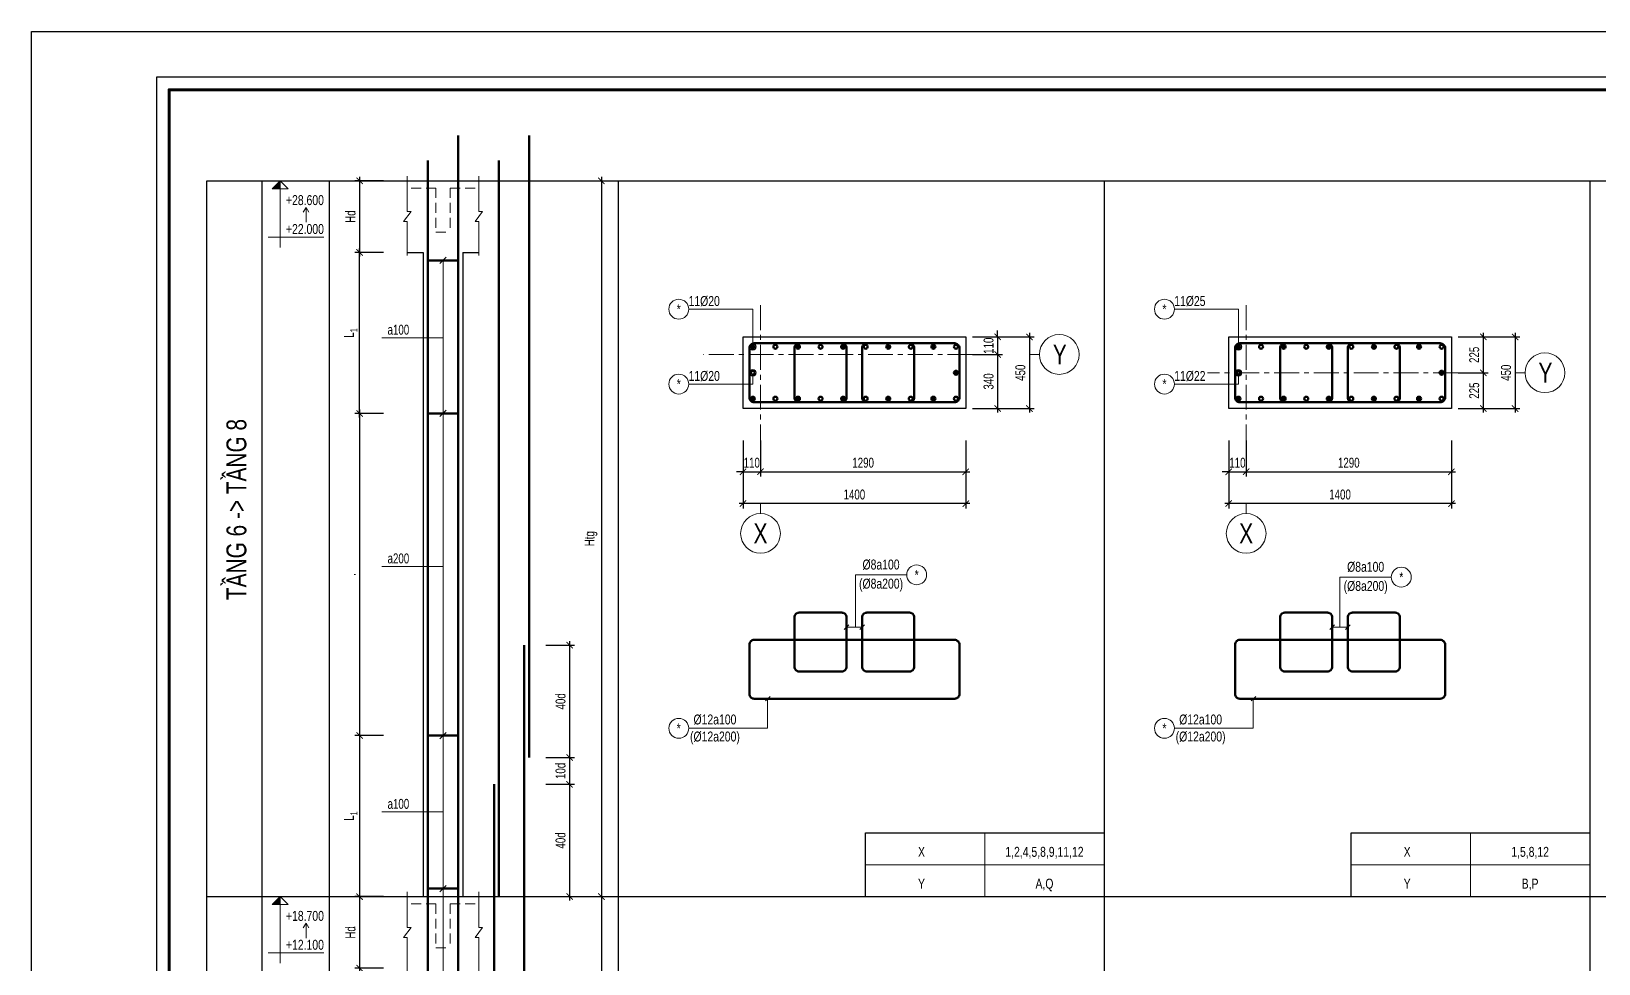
# Model space of a CAD drawing. Header units: millimetres. Extents: x -17374 to 181693, y -29783 to 15580.
# Drawn here: x 0 to 9850, y 9719 to 15580 of the extents above; entities that cross this region are included whole.
import ezdxf
from ezdxf.enums import TextEntityAlignment as Align

# ---------------------------------------------------------------- set-up
doc = ezdxf.new("R2010")
doc.units = ezdxf.units.MM
doc.header["$LTSCALE"] = 250
doc.header["$MEASUREMENT"] = 0
for name, pattern in [('CENTER', [2, 1.25, -0.25, 0.25, -0.25]), ('CENTER2', [1.125, 0.75, -0.125, 0.125, -0.125]), ('HIDDEN', [0.375, 0.25, -0.125])]:
    doc.linetypes.add(name, pattern=pattern)
doc.layers.add('CDC-KHUNGTEN', color=7, linetype='Continuous')
for name, color, linetype, lineweight in [('CDC.01.AXIS', 160, 'CENTER2', 13), ('CDC.02.DIM', 1, 'Continuous', 18), ('CDC.03.BORDER', 3, 'Continuous', 25), ('CDC.04.HIDDEN', 8, 'HIDDEN', 15), ('CDC.05.STEEL', 4, 'Continuous', 50), ('CDC.06.TEXT', 2, 'Continuous', 18), ('CDC.11.NOTE', 8, 'Continuous', 18), ('CDC.14.STEELNUM', 9, 'Continuous', 18), ('STEEL_NODE', 6, 'Continuous', 50)]:
    doc.layers.add(name, color=color, linetype=linetype, lineweight=lineweight)
doc.styles.add('KC_BIGTEXT', font='arial.ttf', dxfattribs={"width": 0.7})
doc.styles.add('KC_SMTEXT', font='arial.ttf', dxfattribs={"width": 0.7})
doc.styles.add('KCS_BIGTEXT', font='arial.ttf', dxfattribs={"width": 0.75})
doc.styles.add('KCS_SMTEXT', font='arial.ttf', dxfattribs={"width": 0.7})
doc.dimstyles.new('KC_DIM25', dxfattribs={"dimtxt": 62.5, "dimasz": 40, "dimexe": 30, "dimexo": 0, "dimgap": 25, "dimtad": 1, "dimdec": 0, "dimzin": 13, "dimdsep": 46, "dimtxsty": 'KC_SMTEXT', "dimblk": 'ARCHTICK', "dimcen": 0, "dimdle": 25, "dimclrd": 1, "dimclre": 1, "dimclrt": 2, "dimadec": 0, "dimazin": 0, "dimtfac": 1, "dimtdec": 0, "dimtix": 1, "dimtmove": 2, "dimatfit": 3, "dimfxl": 1, "dimtolj": 1, "dimtzin": 13, "dimarcsym": 0})
doc.dimstyles.new('KCS_DIM25', dxfattribs={"dimscale": 25, "dimtxt": 2.5, "dimasz": 1.6, "dimexe": 1.2, "dimexo": 0, "dimgap": 1, "dimtad": 1, "dimdec": 0, "dimzin": 0, "dimdsep": 46, "dimtxsty": 'KCS_SMTEXT', "dimblk": 'ARCHTICK', "dimcen": 0, "dimdle": 1, "dimclrd": 1, "dimclre": 1, "dimclrt": 2, "dimadec": 0, "dimazin": 0, "dimtfac": 1, "dimtdec": 0, "dimtix": 1, "dimtmove": 2, "dimatfit": 3, "dimfxl": 1, "dimtolj": 1, "dimtzin": 0, "dimarcsym": 0})

# ---------------------------------------------------------------- blocks, each defined once
blk = doc.blocks.new('_ArchTick')
at = {"color": 0, "linetype": 'ByBlock', "const_width": 0.15}
blk.add_lwpolyline([(-0.5, -0.5), (0.5, 0.5)], dxfattribs=at)
blk = doc.blocks.new('*D110')
at = {"layer": 'CDC.02.DIM', "color": 1, "lineweight": -2, "transparency": 16777216}
for p, q in [((2062.9, 10165.2), (2062.9, 9665.2)), ((2212.9, 10140.2), (2032.9, 10140.2)), ((2212.9, 9690.2), (2032.9, 9690.2))]:
    blk.add_line(p, q, dxfattribs=at)
at = {"layer": 'Defpoints', "color": 0, "transparency": 16777216}
for p in [(2212.9, 10140.2), (2062.9, 9690.2), (2212.9, 9690.2)]:
    blk.add_point(p, dxfattribs=at)
at = {"layer": 'CDC.02.DIM', "color": 1, "lineweight": -2, "transparency": 16777216, "xscale": 40, "yscale": 40, "zscale": 40}
for p, rotation in [((2062.9, 10140.2), 90), ((2062.9, 9690.2), 270)]:
    blk.add_blockref('_ArchTick', p, dxfattribs=dict(at, rotation=rotation))
at = {"layer": 'CDC.02.DIM', "color": 2, "transparency": 16777216, "insert": (2006.1, 9915.2), "char_height": 62.5, "attachment_point": 5, "rotation": 90, "style": 'KC_SMTEXT'}
blk.add_mtext('\\A1;Hd', dxfattribs=at)
blk = doc.blocks.new('COS_CD')
at = {"layer": 'CDC.02.DIM'}
blk.add_hatch(color=256, dxfattribs=at).paths.add_polyline_path([(37.5, 50), (87.5, 0), (87.5, 50)])
for p, q in [((0, 0), (175, 0)), ((37.5, 50), (137.5, 50)), ((87.5, 0), (37.5, 50)), ((87.5, 0), (87.5, 50)), ((87.5, 0), (137.5, 50))]:
    blk.add_line(p, q, dxfattribs=at)
blk = doc.blocks.new('*D170')
at = {"layer": 'CDC.02.DIM', "color": 1, "lineweight": -2, "transparency": 16777216}
for p, q in [((3582.9, 10165.3), (3582.9, 5615.3)), ((3232.9, 10140.3), (3612.9, 10140.3)), ((3232.9, 5640.3), (3612.9, 5640.3))]:
    blk.add_line(p, q, dxfattribs=at)
at = {"layer": 'Defpoints', "color": 0, "transparency": 16777216}
for p in [(3232.9, 10140.3), (3232.9, 5640.3), (3582.9, 5640.3)]:
    blk.add_point(p, dxfattribs=at)
at = {"layer": 'CDC.02.DIM', "color": 1, "lineweight": -2, "transparency": 16777216, "xscale": 40, "yscale": 40, "zscale": 40}
for p, rotation in [((3582.9, 10140.3), 90), ((3582.9, 5640.3), 270)]:
    blk.add_blockref('_ArchTick', p, dxfattribs=dict(at, rotation=rotation))
at = {"layer": 'CDC.02.DIM', "color": 2, "transparency": 16777216, "insert": (3517.4, 7890.3), "char_height": 62.5, "attachment_point": 5, "rotation": 90, "style": 'KC_SMTEXT'}
blk.add_mtext('\\A1;Htg', dxfattribs=at)
blk = doc.blocks.new('*D365')
at = {"layer": 'CDC.02.DIM', "color": 1, "lineweight": -2, "transparency": 16777216}
for p, q in [((2212.9, 14640.2), (2032.9, 14640.2)), ((2062.9, 14665.2), (2062.9, 14165.2)), ((2212.9, 14190.2), (2032.9, 14190.2))]:
    blk.add_line(p, q, dxfattribs=at)
at = {"layer": 'Defpoints', "color": 0, "transparency": 16777216}
for p in [(2212.9, 14640.2), (2062.9, 14190.2), (2212.9, 14190.2)]:
    blk.add_point(p, dxfattribs=at)
at = {"layer": 'CDC.02.DIM', "color": 1, "lineweight": -2, "transparency": 16777216, "xscale": 40, "yscale": 40, "zscale": 40}
for p, rotation in [((2062.9, 14640.2), 90), ((2062.9, 14190.2), 270)]:
    blk.add_blockref('_ArchTick', p, dxfattribs=dict(at, rotation=rotation))
at = {"layer": 'CDC.02.DIM', "color": 2, "transparency": 16777216, "insert": (2006.1, 14415.2), "char_height": 62.5, "attachment_point": 5, "rotation": 90, "style": 'KC_SMTEXT'}
blk.add_mtext('\\A1;Hd', dxfattribs=at)
blk = doc.blocks.new('*D366')
at = {"layer": 'CDC.02.DIM', "color": 1, "lineweight": -2, "transparency": 16777216}
for p, q in [((2212.9, 14190.2), (2032.9, 14190.2)), ((2062.9, 13152.7), (2062.9, 14215.2)), ((2212.9, 13177.7), (2032.9, 13177.7))]:
    blk.add_line(p, q, dxfattribs=at)
at = {"layer": 'Defpoints', "color": 0, "transparency": 16777216}
for p in [(2062.9, 14190.2), (2212.9, 14190.2), (2212.9, 13177.7)]:
    blk.add_point(p, dxfattribs=at)
at = {"layer": 'CDC.02.DIM', "color": 1, "lineweight": -2, "transparency": 16777216, "xscale": 40, "yscale": 40, "zscale": 40}
for p, rotation in [((2062.9, 14190.2), 90), ((2062.9, 13177.7), 270)]:
    blk.add_blockref('_ArchTick', p, dxfattribs=dict(at, rotation=rotation))
at = {"layer": 'CDC.02.DIM', "color": 2, "transparency": 16777216, "insert": (2006.6, 13683.9), "char_height": 62.5, "attachment_point": 5, "rotation": 90, "style": 'KC_SMTEXT'}
blk.add_mtext('\\A1;L{\\H0.7x;\\S^ 1;}', dxfattribs=at)
blk = doc.blocks.new('*D367')
at = {"layer": 'CDC.02.DIM', "color": 1, "lineweight": -2, "transparency": 16777216}
for p, q in [((2062.9, 13202.7), (2062.9, 11127.8)), ((2212.9, 13177.7), (2032.9, 13177.7)), ((2212.9, 11152.8), (2032.9, 11152.8))]:
    blk.add_line(p, q, dxfattribs=at)
at = {"layer": 'Defpoints', "color": 0, "transparency": 16777216}
for p in [(2212.9, 13177.7), (2062.9, 11152.8), (2212.9, 11152.8)]:
    blk.add_point(p, dxfattribs=at)
at = {"layer": 'CDC.02.DIM', "color": 1, "lineweight": -2, "transparency": 16777216, "xscale": 40, "yscale": 40, "zscale": 40}
for p, rotation in [((2062.9, 13177.7), 90), ((2062.9, 11152.8), 270)]:
    blk.add_blockref('_ArchTick', p, dxfattribs=dict(at, rotation=rotation))
at = {"layer": 'CDC.02.DIM', "color": 2, "transparency": 16777216, "insert": (2006.6, 12165.3), "char_height": 62.5, "attachment_point": 5, "rotation": 90, "style": 'KCS_SMTEXT'}
blk.add_mtext('\\A1;.', dxfattribs=at)
blk = doc.blocks.new('*D368')
at = {"layer": 'CDC.02.DIM', "color": 1, "lineweight": -2, "transparency": 16777216}
for p, q in [((2212.9, 11152.8), (2032.9, 11152.8)), ((2062.9, 11177.8), (2062.9, 10115.3)), ((2212.9, 10140.3), (2032.9, 10140.3))]:
    blk.add_line(p, q, dxfattribs=at)
at = {"layer": 'Defpoints', "color": 0, "transparency": 16777216}
for p in [(2212.9, 11152.8), (2062.9, 10140.3), (2212.9, 10140.3)]:
    blk.add_point(p, dxfattribs=at)
at = {"layer": 'CDC.02.DIM', "color": 1, "lineweight": -2, "transparency": 16777216, "xscale": 40, "yscale": 40, "zscale": 40}
for p, rotation in [((2062.9, 11152.8), 90), ((2062.9, 10140.3), 270)]:
    blk.add_blockref('_ArchTick', p, dxfattribs=dict(at, rotation=rotation))
at = {"layer": 'CDC.02.DIM', "color": 2, "transparency": 16777216, "insert": (2006.6, 10646.6), "char_height": 62.5, "attachment_point": 5, "rotation": 90, "style": 'KCS_SMTEXT'}
blk.add_mtext('\\A1;L{\\H0.7x;\\S^ 1;}', dxfattribs=at)
blk = doc.blocks.new('*D369')
at = {"layer": 'CDC.02.DIM', "color": 1, "lineweight": -2, "transparency": 16777216}
for p, q in [((3382.9, 11039.8), (3382.9, 10821.2)), ((3232.9, 11014.8), (3412.9, 11014.8)), ((3232.9, 10846.2), (3412.9, 10846.2))]:
    blk.add_line(p, q, dxfattribs=at)
at = {"layer": 'Defpoints', "color": 0, "transparency": 16777216}
for p in [(3232.9, 11014.8), (3232.9, 10846.2), (3382.9, 10846.2)]:
    blk.add_point(p, dxfattribs=at)
at = {"layer": 'CDC.02.DIM', "color": 1, "lineweight": -2, "transparency": 16777216, "xscale": 40, "yscale": 40, "zscale": 40}
for p, rotation in [((3382.9, 11014.8), 90), ((3382.9, 10846.2), 270)]:
    blk.add_blockref('_ArchTick', p, dxfattribs=dict(at, rotation=rotation))
at = {"layer": 'CDC.02.DIM', "color": 2, "transparency": 16777216, "insert": (3326, 10930.5), "char_height": 62.5, "attachment_point": 5, "rotation": 90, "style": 'KC_SMTEXT'}
blk.add_mtext('\\A1;10d', dxfattribs=at)
blk = doc.blocks.new('*D370')
at = {"layer": 'CDC.02.DIM', "color": 1, "lineweight": -2, "transparency": 16777216}
for p, q in [((3382.9, 11745.7), (3382.9, 10989.8)), ((3232.9, 11720.7), (3412.9, 11720.7)), ((3232.9, 11014.8), (3412.9, 11014.8))]:
    blk.add_line(p, q, dxfattribs=at)
at = {"layer": 'Defpoints', "color": 0, "transparency": 16777216}
for p in [(3232.9, 11720.7), (3232.9, 11014.8), (3382.9, 11014.8)]:
    blk.add_point(p, dxfattribs=at)
at = {"layer": 'CDC.02.DIM', "color": 1, "lineweight": -2, "transparency": 16777216, "xscale": 40, "yscale": 40, "zscale": 40}
for p, rotation in [((3382.9, 11720.7), 90), ((3382.9, 11014.8), 270)]:
    blk.add_blockref('_ArchTick', p, dxfattribs=dict(at, rotation=rotation))
at = {"layer": 'CDC.02.DIM', "color": 2, "transparency": 16777216, "insert": (3326, 11367.8), "char_height": 62.5, "attachment_point": 5, "rotation": 90, "style": 'KC_SMTEXT'}
blk.add_mtext('\\A1;40d', dxfattribs=at)
blk = doc.blocks.new('*D371')
at = {"layer": 'CDC.02.DIM', "color": 1, "lineweight": -2, "transparency": 16777216}
for p, q in [((3232.9, 10846.2), (3412.9, 10846.2)), ((3382.9, 10871.2), (3382.9, 10115.3)), ((3232.9, 10140.3), (3412.9, 10140.3))]:
    blk.add_line(p, q, dxfattribs=at)
at = {"layer": 'Defpoints', "color": 0, "transparency": 16777216}
for p in [(3232.9, 10846.2), (3232.9, 10140.3), (3382.9, 10140.3)]:
    blk.add_point(p, dxfattribs=at)
at = {"layer": 'CDC.02.DIM', "color": 1, "lineweight": -2, "transparency": 16777216, "xscale": 40, "yscale": 40, "zscale": 40}
for p, rotation in [((3382.9, 10846.2), 90), ((3382.9, 10140.3), 270)]:
    blk.add_blockref('_ArchTick', p, dxfattribs=dict(at, rotation=rotation))
at = {"layer": 'CDC.02.DIM', "color": 2, "transparency": 16777216, "insert": (3326, 10493.3), "char_height": 62.5, "attachment_point": 5, "rotation": 90, "style": 'KC_SMTEXT'}
blk.add_mtext('\\A1;40d', dxfattribs=at)
blk = doc.blocks.new('*D372')
at = {"layer": 'CDC.02.DIM', "color": 1, "lineweight": -2, "transparency": 16777216}
for p, q in [((3232.9, 14640.3), (3612.9, 14640.3)), ((3582.9, 14665.3), (3582.9, 10115.3)), ((3232.9, 10140.3), (3612.9, 10140.3))]:
    blk.add_line(p, q, dxfattribs=at)
at = {"layer": 'Defpoints', "color": 0, "transparency": 16777216}
for p in [(3232.9, 14640.3), (3232.9, 10140.3), (3582.9, 10140.3)]:
    blk.add_point(p, dxfattribs=at)
at = {"layer": 'CDC.02.DIM', "color": 1, "lineweight": -2, "transparency": 16777216, "xscale": 40, "yscale": 40, "zscale": 40}
for p, rotation in [((3582.9, 14640.3), 90), ((3582.9, 10140.3), 270)]:
    blk.add_blockref('_ArchTick', p, dxfattribs=dict(at, rotation=rotation))
at = {"layer": 'CDC.02.DIM', "color": 2, "transparency": 16777216, "insert": (3517.4, 12390.3), "char_height": 62.5, "attachment_point": 5, "rotation": 90, "style": 'KC_SMTEXT'}
blk.add_mtext('\\A1;Htg', dxfattribs=at)
blk = doc.blocks.new('*D385')
at = {"layer": 'CDC.02.DIM', "color": 1, "lineweight": -2, "transparency": 16777216}
for p, q in [((6073.1, 13658.7), (6073.1, 13698.7)), ((5914.9, 13658.7), (6103.1, 13658.7)), ((6073.1, 13658.7), (6073.1, 13548.7)), ((5914.9, 13548.7), (6103.1, 13548.7)), ((6073.1, 13548.7), (6073.1, 13508.7))]:
    blk.add_line(p, q, dxfattribs=at)
at = {"layer": 'Defpoints', "color": 0, "transparency": 16777216}
for p in [(5914.9, 13658.7), (5914.9, 13548.7), (6073.1, 13548.7)]:
    blk.add_point(p, dxfattribs=at)
at = {"layer": 'CDC.02.DIM', "color": 1, "lineweight": -2, "transparency": 16777216, "xscale": 40, "yscale": 40, "zscale": 40}
for p, rotation in [((6073.1, 13658.7), 270), ((6073.1, 13548.7), 90)]:
    blk.add_blockref('_ArchTick', p, dxfattribs=dict(at, rotation=rotation))
at = {"layer": 'CDC.02.DIM', "color": 2, "transparency": 16777216, "insert": (6016.2, 13603.7), "char_height": 62.5, "attachment_point": 5, "rotation": 90, "style": 'KCS_SMTEXT'}
blk.add_mtext('\\A1;110', dxfattribs=at)
blk = doc.blocks.new('*D386')
at = {"layer": 'CDC.02.DIM', "color": 1, "lineweight": -2, "transparency": 16777216}
for p, q in [((5914.9, 13658.7), (6303.1, 13658.7)), ((6273.1, 13683.7), (6273.1, 13183.7)), ((5914.9, 13208.7), (6303.1, 13208.7))]:
    blk.add_line(p, q, dxfattribs=at)
at = {"layer": 'Defpoints', "color": 0, "transparency": 16777216}
for p in [(5914.9, 13658.7), (5914.9, 13208.7), (6273.1, 13208.7)]:
    blk.add_point(p, dxfattribs=at)
at = {"layer": 'CDC.02.DIM', "color": 1, "lineweight": -2, "transparency": 16777216, "xscale": 40, "yscale": 40, "zscale": 40}
for p, rotation in [((6273.1, 13658.7), 90), ((6273.1, 13208.7), 270)]:
    blk.add_blockref('_ArchTick', p, dxfattribs=dict(at, rotation=rotation))
at = {"layer": 'CDC.02.DIM', "color": 2, "transparency": 16777216, "insert": (6216.2, 13433.7), "char_height": 62.5, "attachment_point": 5, "rotation": 90, "style": 'KCS_SMTEXT'}
blk.add_mtext('\\A1;450', dxfattribs=at)
blk = doc.blocks.new('*D387')
at = {"layer": 'CDC.02.DIM', "color": 1, "lineweight": -2, "transparency": 16777216}
for p, q in [((5914.9, 13548.7), (6103.1, 13548.7)), ((6073.1, 13573.7), (6073.1, 13183.7)), ((5914.9, 13208.7), (6103.1, 13208.7))]:
    blk.add_line(p, q, dxfattribs=at)
at = {"layer": 'Defpoints', "color": 0, "transparency": 16777216}
for p in [(5914.9, 13548.7), (5914.9, 13208.7), (6073.1, 13208.7)]:
    blk.add_point(p, dxfattribs=at)
at = {"layer": 'CDC.02.DIM', "color": 1, "lineweight": -2, "transparency": 16777216, "xscale": 40, "yscale": 40, "zscale": 40}
for p, rotation in [((6073.1, 13548.7), 90), ((6073.1, 13208.7), 270)]:
    blk.add_blockref('_ArchTick', p, dxfattribs=dict(at, rotation=rotation))
at = {"layer": 'CDC.02.DIM', "color": 2, "transparency": 16777216, "insert": (6016.2, 13378.7), "char_height": 62.5, "attachment_point": 5, "rotation": 90, "style": 'KCS_SMTEXT'}
blk.add_mtext('\\A1;340', dxfattribs=at)
blk = doc.blocks.new('*D388')
at = {"layer": 'CDC.02.DIM', "color": 1, "lineweight": -2, "transparency": 16777216}
for p, q in [((4472.7, 13007.3), (4472.7, 12780.9)), ((4582.7, 13007.3), (4582.7, 12780.9)), ((4472.7, 12810.9), (4432.7, 12810.9)), ((4472.7, 12810.9), (4582.7, 12810.9)), ((4582.7, 12810.9), (4622.7, 12810.9))]:
    blk.add_line(p, q, dxfattribs=at)
at = {"layer": 'Defpoints', "color": 0, "transparency": 16777216}
for p in [(4472.7, 13007.3), (4582.7, 13007.3), (4582.7, 12810.9)]:
    blk.add_point(p, dxfattribs=at)
at = {"layer": 'CDC.02.DIM', "color": 1, "lineweight": -2, "transparency": 16777216, "xscale": 40, "yscale": 40, "zscale": 40}
blk.add_blockref('_ArchTick', (4472.7, 12810.9), dxfattribs=at)
at = {"layer": 'CDC.02.DIM', "color": 1, "lineweight": -2, "transparency": 16777216, "xscale": 40, "yscale": 40, "zscale": 40, "rotation": 180}
blk.add_blockref('_ArchTick', (4582.7, 12810.9), dxfattribs=at)
at = {"layer": 'CDC.02.DIM', "color": 2, "transparency": 16777216, "insert": (4527.7, 12867.8), "char_height": 62.5, "attachment_point": 5, "style": 'KCS_SMTEXT'}
blk.add_mtext('\\A1;110', dxfattribs=at)
blk = doc.blocks.new('*D389')
at = {"layer": 'CDC.02.DIM', "color": 1, "lineweight": -2, "transparency": 16777216}
for p, q in [((4472.7, 13007.3), (4472.7, 12580.9)), ((5872.7, 13007.3), (5872.7, 12580.9)), ((5897.7, 12610.9), (4447.7, 12610.9))]:
    blk.add_line(p, q, dxfattribs=at)
at = {"layer": 'Defpoints', "color": 0, "transparency": 16777216}
for p in [(4472.7, 13007.3), (5872.7, 13007.3), (4472.7, 12610.9)]:
    blk.add_point(p, dxfattribs=at)
at = {"layer": 'CDC.02.DIM', "color": 1, "lineweight": -2, "transparency": 16777216, "xscale": 40, "yscale": 40, "zscale": 40, "rotation": 180}
blk.add_blockref('_ArchTick', (4472.7, 12610.9), dxfattribs=at)
at = {"layer": 'CDC.02.DIM', "color": 1, "lineweight": -2, "transparency": 16777216, "xscale": 40, "yscale": 40, "zscale": 40}
blk.add_blockref('_ArchTick', (5872.7, 12610.9), dxfattribs=at)
at = {"layer": 'CDC.02.DIM', "color": 2, "transparency": 16777216, "insert": (5172.7, 12667.8), "char_height": 62.5, "attachment_point": 5, "style": 'KCS_SMTEXT'}
blk.add_mtext('\\A1;1400', dxfattribs=at)
blk = doc.blocks.new('*D390')
at = {"layer": 'CDC.02.DIM', "color": 1, "lineweight": -2, "transparency": 16777216}
for p, q in [((4582.7, 13007.3), (4582.7, 12780.9)), ((5872.7, 13007.3), (5872.7, 12780.9)), ((4557.7, 12810.9), (5897.7, 12810.9))]:
    blk.add_line(p, q, dxfattribs=at)
at = {"layer": 'Defpoints', "color": 0, "transparency": 16777216}
for p in [(4582.7, 13007.3), (5872.7, 13007.3), (5872.7, 12810.9)]:
    blk.add_point(p, dxfattribs=at)
at = {"layer": 'CDC.02.DIM', "color": 1, "lineweight": -2, "transparency": 16777216, "xscale": 40, "yscale": 40, "zscale": 40, "rotation": 180}
blk.add_blockref('_ArchTick', (4582.7, 12810.9), dxfattribs=at)
at = {"layer": 'CDC.02.DIM', "color": 1, "lineweight": -2, "transparency": 16777216, "xscale": 40, "yscale": 40, "zscale": 40}
blk.add_blockref('_ArchTick', (5872.7, 12810.9), dxfattribs=at)
at = {"layer": 'CDC.02.DIM', "color": 2, "transparency": 16777216, "insert": (5227.7, 12867.8), "char_height": 62.5, "attachment_point": 5, "style": 'KCS_SMTEXT'}
blk.add_mtext('\\A1;1290', dxfattribs=at)
blk = doc.blocks.new('_Axis name')
at = {"layer": 'CDC.02.DIM'}
blk.add_line((0, 2.5), (0, 0), dxfattribs=at)
blk.add_circle((0, 7.5), 5, dxfattribs=at)
at = {"layer": 'CDC.02.DIM', "color": 4, "style": 'KCS_BIGTEXT', "width": 0.75}
blk.add_attdef('.', text='', height=5, rotation=180, dxfattribs=at).set_placement((0, 7.5), align=Align.MIDDLE)
blk = doc.blocks.new('KC_SNODE')
at = {"layer": 'STEEL_NODE'}
blk.add_hatch(color=256, dxfattribs=at).paths.add_polyline_path([(12.5, 0, 1), (-12.5, 0, 1)])
blk.add_circle((0, 0), 12.5, dxfattribs=at)
blk = doc.blocks.new('KC_SNODE_2')
at = {"layer": 'STEEL_NODE', "color": 3}
blk.add_circle((0, 0), 12.5, dxfattribs=at)
blk = doc.blocks.new('*D391')
at = {"layer": 'CDC.02.DIM', "color": 1, "lineweight": -2, "transparency": 16777216}
for p, q in [((7525, 13007.3), (7525, 12780.9)), ((7635, 13007.3), (7635, 12780.9)), ((7525, 12810.9), (7485, 12810.9)), ((7525, 12810.9), (7635, 12810.9)), ((7635, 12810.9), (7675, 12810.9))]:
    blk.add_line(p, q, dxfattribs=at)
at = {"layer": 'Defpoints', "color": 0, "transparency": 16777216}
for p in [(7525, 13007.3), (7635, 13007.3), (7635, 12810.9)]:
    blk.add_point(p, dxfattribs=at)
at = {"layer": 'CDC.02.DIM', "color": 1, "lineweight": -2, "transparency": 16777216, "xscale": 40, "yscale": 40, "zscale": 40}
blk.add_blockref('_ArchTick', (7525, 12810.9), dxfattribs=at)
at = {"layer": 'CDC.02.DIM', "color": 1, "lineweight": -2, "transparency": 16777216, "xscale": 40, "yscale": 40, "zscale": 40, "rotation": 180}
blk.add_blockref('_ArchTick', (7635, 12810.9), dxfattribs=at)
at = {"layer": 'CDC.02.DIM', "color": 2, "transparency": 16777216, "insert": (7580, 12867.8), "char_height": 62.5, "attachment_point": 5, "style": 'KCS_SMTEXT'}
blk.add_mtext('\\A1;110', dxfattribs=at)
blk = doc.blocks.new('*D392')
at = {"layer": 'CDC.02.DIM', "color": 1, "lineweight": -2, "transparency": 16777216}
for p, q in [((7525, 13007.3), (7525, 12580.9)), ((8925, 13007.3), (8925, 12580.9)), ((8950, 12610.9), (7500, 12610.9))]:
    blk.add_line(p, q, dxfattribs=at)
at = {"layer": 'Defpoints', "color": 0, "transparency": 16777216}
for p in [(7525, 13007.3), (8925, 13007.3), (7525, 12610.9)]:
    blk.add_point(p, dxfattribs=at)
at = {"layer": 'CDC.02.DIM', "color": 1, "lineweight": -2, "transparency": 16777216, "xscale": 40, "yscale": 40, "zscale": 40, "rotation": 180}
blk.add_blockref('_ArchTick', (7525, 12610.9), dxfattribs=at)
at = {"layer": 'CDC.02.DIM', "color": 1, "lineweight": -2, "transparency": 16777216, "xscale": 40, "yscale": 40, "zscale": 40}
blk.add_blockref('_ArchTick', (8925, 12610.9), dxfattribs=at)
at = {"layer": 'CDC.02.DIM', "color": 2, "transparency": 16777216, "insert": (8225, 12667.8), "char_height": 62.5, "attachment_point": 5, "style": 'KCS_SMTEXT'}
blk.add_mtext('\\A1;1400', dxfattribs=at)
blk = doc.blocks.new('*D393')
at = {"layer": 'CDC.02.DIM', "color": 1, "lineweight": -2, "transparency": 16777216}
for p, q in [((7635, 13007.3), (7635, 12780.9)), ((8925, 13007.3), (8925, 12780.9)), ((7610, 12810.9), (8950, 12810.9))]:
    blk.add_line(p, q, dxfattribs=at)
at = {"layer": 'Defpoints', "color": 0, "transparency": 16777216}
for p in [(7635, 13007.3), (8925, 13007.3), (8925, 12810.9)]:
    blk.add_point(p, dxfattribs=at)
at = {"layer": 'CDC.02.DIM', "color": 1, "lineweight": -2, "transparency": 16777216, "xscale": 40, "yscale": 40, "zscale": 40, "rotation": 180}
blk.add_blockref('_ArchTick', (7635, 12810.9), dxfattribs=at)
at = {"layer": 'CDC.02.DIM', "color": 1, "lineweight": -2, "transparency": 16777216, "xscale": 40, "yscale": 40, "zscale": 40}
blk.add_blockref('_ArchTick', (8925, 12810.9), dxfattribs=at)
at = {"layer": 'CDC.02.DIM', "color": 2, "transparency": 16777216, "insert": (8280, 12867.8), "char_height": 62.5, "attachment_point": 5, "style": 'KCS_SMTEXT'}
blk.add_mtext('\\A1;1290', dxfattribs=at)
blk = doc.blocks.new('*D394')
at = {"layer": 'CDC.02.DIM', "color": 1, "lineweight": -2, "transparency": 16777216}
for p, q in [((8967.2, 13658.7), (9155.4, 13658.7)), ((9125.4, 13683.7), (9125.4, 13408.7)), ((8967.2, 13433.7), (9155.4, 13433.7))]:
    blk.add_line(p, q, dxfattribs=at)
at = {"layer": 'Defpoints', "color": 0, "transparency": 16777216}
for p in [(8967.2, 13658.7), (8967.2, 13433.7), (9125.4, 13433.7)]:
    blk.add_point(p, dxfattribs=at)
at = {"layer": 'CDC.02.DIM', "color": 1, "lineweight": -2, "transparency": 16777216, "xscale": 40, "yscale": 40, "zscale": 40}
for p, rotation in [((9125.4, 13658.7), 90), ((9125.4, 13433.7), 270)]:
    blk.add_blockref('_ArchTick', p, dxfattribs=dict(at, rotation=rotation))
at = {"layer": 'CDC.02.DIM', "color": 2, "transparency": 16777216, "insert": (9068.5, 13546.2), "char_height": 62.5, "attachment_point": 5, "rotation": 90, "style": 'KCS_SMTEXT'}
blk.add_mtext('\\A1;225', dxfattribs=at)
blk = doc.blocks.new('*D395')
at = {"layer": 'CDC.02.DIM', "color": 1, "lineweight": -2, "transparency": 16777216}
for p, q in [((8967.2, 13658.7), (9355.4, 13658.7)), ((9325.4, 13683.7), (9325.4, 13183.7)), ((8967.2, 13208.7), (9355.4, 13208.7))]:
    blk.add_line(p, q, dxfattribs=at)
at = {"layer": 'Defpoints', "color": 0, "transparency": 16777216}
for p in [(8967.2, 13658.7), (8967.2, 13208.7), (9325.4, 13208.7)]:
    blk.add_point(p, dxfattribs=at)
at = {"layer": 'CDC.02.DIM', "color": 1, "lineweight": -2, "transparency": 16777216, "xscale": 40, "yscale": 40, "zscale": 40}
for p, rotation in [((9325.4, 13658.7), 90), ((9325.4, 13208.7), 270)]:
    blk.add_blockref('_ArchTick', p, dxfattribs=dict(at, rotation=rotation))
at = {"layer": 'CDC.02.DIM', "color": 2, "transparency": 16777216, "insert": (9268.5, 13433.7), "char_height": 62.5, "attachment_point": 5, "rotation": 90, "style": 'KCS_SMTEXT'}
blk.add_mtext('\\A1;450', dxfattribs=at)
blk = doc.blocks.new('*D396')
at = {"layer": 'CDC.02.DIM', "color": 1, "lineweight": -2, "transparency": 16777216}
for p, q in [((8967.2, 13433.7), (9155.4, 13433.7)), ((9125.4, 13458.7), (9125.4, 13183.7)), ((8967.2, 13208.7), (9155.4, 13208.7))]:
    blk.add_line(p, q, dxfattribs=at)
at = {"layer": 'Defpoints', "color": 0, "transparency": 16777216}
for p in [(8967.2, 13433.7), (8967.2, 13208.7), (9125.4, 13208.7)]:
    blk.add_point(p, dxfattribs=at)
at = {"layer": 'CDC.02.DIM', "color": 1, "lineweight": -2, "transparency": 16777216, "xscale": 40, "yscale": 40, "zscale": 40}
for p, rotation in [((9125.4, 13433.7), 90), ((9125.4, 13208.7), 270)]:
    blk.add_blockref('_ArchTick', p, dxfattribs=dict(at, rotation=rotation))
at = {"layer": 'CDC.02.DIM', "color": 2, "transparency": 16777216, "insert": (9068.5, 13321.2), "char_height": 62.5, "attachment_point": 5, "rotation": 90, "style": 'KCS_SMTEXT'}
blk.add_mtext('\\A1;225', dxfattribs=at)
blk = doc.blocks.new('Khung tên chuẩn')
at = {"layer": 'CDC-KHUNGTEN', "color": 8}
blk.add_lwpolyline([(75096, 1100), (83000, 1100), (83000, 58300), (3000, 58300), (3000, 1100), (75096, 1100)], dxfattribs=at)
at = {"layer": 'CDC-KHUNGTEN', "color": 255, "lineweight": 60}
blk.add_lwpolyline([(74900, 1400), (74900, 58000), (3300, 58000), (3300, 1400), (74900, 1400)], close=True, dxfattribs=at)
at = {"layer": 'Defpoints', "color": 1, "ltscale": 0.2}
blk.add_lwpolyline([(0, 0), (0, 59400), (84100, 59400), (84100, 0), (0, 0)], close=True, dxfattribs=at)

msp = doc.modelspace()

# ---------------------------------------------------------------- linework, layer by layer
at = {"layer": 'CDC.01.AXIS', "linetype": 'CENTER', "ltscale": 0.5}
for p, q in [((4582.71, 13858.66), (4582.71, 13007.31)), ((7635, 13858.66), (7635, 13007.31)), ((5914.94, 13548.66), (4224.28, 13548.66)), ((8967.23, 13433.66), (7391.05, 13433.66))]:
    msp.add_line(p, q, dxfattribs=at)
at = {"layer": 'CDC.02.DIM'}
for p, q in [((1563.78, 14222.02), (1563.78, 14640.33)), ((1726.27, 14472.87), (1707.95, 14443.02)), ((1726.27, 14379.54), (1726.27, 14472.87)), ((1726.27, 14472.87), (1744.59, 14443.02)), ((1488.78, 14286.09), (1838.78, 14286.09)), ((6273.12, 13548.66), (6335.62, 13548.66)), ((9325.41, 13433.66), (9387.91, 13433.66)), ((1563.78, 9722.02), (1563.78, 10140.33)), ((1726.27, 9972.87), (1707.95, 9943.02)), ((1726.27, 9879.54), (1726.27, 9972.87)), ((1726.27, 9972.87), (1744.59, 9943.02)), ((1488.78, 9786.09), (1838.78, 9786.09))]:
    msp.add_line(p, q, dxfattribs=at)
for centre in [(6460.62, 13548.66), (9512.91, 13433.66)]:
    msp.add_circle(centre, 125, dxfattribs=at)
at = {"layer": 'CDC.03.BORDER'}
for p, q in [((1103.44, 449.69), (1103.44, 14640.33)), ((1103.44, 14640.33), (19287.3, 14640.33)), ((1451.28, 1140.49), (1451.28, 14640.33)), ((1873.79, 449.69), (1873.79, 14640.33)), ((2362.87, 14640.28), (2462.87, 14640.28)), ((2712.87, 14640.28), (2812.87, 14640.28)), ((3690, 449.69), (3690, 14640.33)), ((6742.29, 14640.33), (6742.29, 826.99)), ((9794.58, 14640.33), (9794.58, 826.99)), ((2362.87, 14190.18), (2462.87, 14190.18)), ((2462.87, 14190.18), (2462.87, 10140.33)), ((2712.87, 14190.18), (2712.87, 10140.33)), ((2712.87, 14190.18), (2812.87, 14190.18)), ((2607.87, 14160.18), (2567.87, 14120.18)), ((2607.87, 13197.72), (2567.87, 13157.72)), ((2607.87, 11172.79), (2567.87, 11132.79)), ((5242.29, 10140.33), (5242.29, 10540.33)), ((5242.29, 10140.33), (5242.29, 10540.33)), ((5242.29, 10540.33), (6742.29, 10540.33)), ((5242.29, 10540.33), (6742.29, 10540.33)), ((8294.58, 10140.33), (8294.58, 10540.33)), ((8294.58, 10140.33), (8294.58, 10540.33)), ((8294.58, 10540.33), (9794.58, 10540.33)), ((8294.58, 10540.33), (9794.58, 10540.33)), ((2607.87, 10210.33), (2567.87, 10170.33)), ((1103.44, 10140.33), (19287.3, 10140.33)), ((2362.87, 10140.28), (2462.87, 10140.28)), ((2712.87, 10140.28), (2812.87, 10140.28))]:
    msp.add_line(p, q, dxfattribs=at)
for points in [[(5872.71, 13658.66), (5872.71, 13208.66), (4472.71, 13208.66), (4472.71, 13658.66)], [(8925, 13658.66), (8925, 13208.66), (7525, 13208.66), (7525, 13658.66)]]:
    msp.add_lwpolyline(points, close=True, dxfattribs=at)
at = {"layer": 'CDC.04.HIDDEN', "color": 8, "linetype": 'HIDDEN'}
for p, q in [((2542.87, 14595.18), (2362.87, 14595.18)), ((2542.87, 14595.18), (2542.87, 14317.14)), ((2632.87, 14595.18), (2632.87, 14317.14)), ((2632.87, 14595.18), (2812.87, 14595.18)), ((2542.87, 14317.14), (2632.87, 14317.14)), ((2542.87, 10095.18), (2362.87, 10095.18)), ((2542.87, 10095.18), (2362.87, 10095.18)), ((2542.87, 10095.18), (2542.87, 9817.14)), ((2632.87, 10095.18), (2632.87, 9817.14)), ((2632.87, 10095.18), (2812.87, 10095.18)), ((2632.87, 10095.18), (2812.87, 10095.18)), ((2542.87, 9817.14), (2632.87, 9817.14))]:
    msp.add_line(p, q, dxfattribs=at)
at = {"layer": 'CDC.05.STEEL', "color": 4}
for p, q in [((2682.87, 14924.86), (2682.87, 10140.33)), ((3128.17, 14924.86), (3128.17, 11014.84)), ((2492.87, 14767.67), (2492.87, 10140.33)), ((2938.17, 14767.67), (2938.17, 10140.33)), ((2492.87, 14140.18), (2682.87, 14140.18)), ((2492.87, 13177.72), (2682.87, 13177.72)), ((3098.17, 11720.72), (3098.17, 6514.84)), ((2492.87, 11152.79), (2682.87, 11152.79)), ((2908.17, 10846.21), (2908.17, 5640.33)), ((2682.87, 10424.86), (2682.87, 5640.33)), ((2492.87, 10267.67), (2492.87, 5640.33)), ((2492.87, 10190.33), (2682.87, 10190.33))]:
    msp.add_line(p, q, dxfattribs=at)
at = {"layer": 'CDC.05.STEEL'}
for points in [[(4512.71, 13588.66), (4512.71, 13278.66, 0.4142136), (4542.71, 13248.66), (5802.96, 13248.66, 0.4142136), (5832.96, 13278.66), (5832.96, 13588.66, 0.4142136), (5802.96, 13618.66), (4542.71, 13618.66, 0.4142136)], [(4826.13, 13248.66), (5093.01, 13248.66, 0.4142136), (5123.01, 13278.66), (5123.01, 13588.66, 0.4142136), (5093.01, 13618.66), (4826.13, 13618.66, 0.4142136), (4796.13, 13588.66), (4796.13, 13278.66, 0.4142136)], [(5251.64, 13248.66), (5518.52, 13248.66, 0.4142136), (5548.52, 13278.66), (5548.52, 13588.66, 0.4142136), (5518.52, 13618.66), (5251.64, 13618.66, 0.4142136), (5221.64, 13588.66), (5221.64, 13278.66, 0.4142136)], [(7565, 13588.66), (7565, 13278.66, 0.4142136), (7595, 13248.66), (8855.25, 13248.66, 0.4142136), (8885.25, 13278.66), (8885.25, 13588.66, 0.4142136), (8855.25, 13618.66), (7595, 13618.66, 0.4142136)], [(7878.42, 13248.66), (8145.3, 13248.66, 0.4142136), (8175.3, 13278.66), (8175.3, 13588.66, 0.4142136), (8145.3, 13618.66), (7878.42, 13618.66, 0.4142136), (7848.42, 13588.66), (7848.42, 13278.66, 0.4142136)], [(8303.93, 13248.66), (8570.81, 13248.66, 0.4142136), (8600.81, 13278.66), (8600.81, 13588.66, 0.4142136), (8570.81, 13618.66), (8303.93, 13618.66, 0.4142136), (8273.93, 13588.66), (8273.93, 13278.66, 0.4142136)], [(4826.13, 11555.85), (5093.01, 11555.85, 0.4142136), (5123.01, 11585.85), (5123.01, 11895.86, 0.4142136), (5093.01, 11925.86), (4826.13, 11925.86, 0.4142136), (4796.13, 11895.86), (4796.13, 11585.85, 0.4142136)], [(5251.64, 11555.85), (5518.52, 11555.85, 0.4142136), (5548.52, 11585.85), (5548.52, 11895.86, 0.4142136), (5518.52, 11925.86), (5251.64, 11925.86, 0.4142136), (5221.64, 11895.86), (5221.64, 11585.85, 0.4142136)], [(7878.42, 11555.85), (8145.3, 11555.85, 0.4142136), (8175.3, 11585.85), (8175.3, 11895.86, 0.4142136), (8145.3, 11925.86), (7878.42, 11925.86, 0.4142136), (7848.42, 11895.86), (7848.42, 11585.85, 0.4142136)], [(8303.93, 11555.85), (8570.81, 11555.85, 0.4142136), (8600.81, 11585.85), (8600.81, 11895.86, 0.4142136), (8570.81, 11925.86), (8303.93, 11925.86, 0.4142136), (8273.93, 11895.86), (8273.93, 11585.85, 0.4142136)], [(4512.71, 11724.17), (4512.71, 11414.17, 0.4142136), (4542.71, 11384.17), (5802.96, 11384.17, 0.4142136), (5832.96, 11414.17), (5832.96, 11724.17, 0.4142136), (5802.96, 11754.17), (4542.71, 11754.17, 0.4142136)], [(7565, 11724.17), (7565, 11414.17, 0.4142136), (7595, 11384.17), (8855.25, 11384.17, 0.4142136), (8885.25, 11414.17), (8885.25, 11724.17, 0.4142136), (8855.25, 11754.17), (7595, 11754.17, 0.4142136)]]:
    msp.add_lwpolyline(points, format="xyb", close=True, dxfattribs=at)
at = {"layer": 'CDC.11.NOTE', "color": 1}
for p, q in [((2588.03, 6190.65), (2588.03, 14140.18)), ((2587.87, 13653.08), (2203.64, 13653.08)), ((2587.87, 12215.15), (2203.64, 12215.15)), ((5178.92, 12163.13), (5501.58, 12163.13)), ((5178.92, 12163.13), (5178.92, 11834.12)), ((8224.61, 11834.12), (8224.61, 12148.64)), ((8224.61, 12148.64), (8547.27, 12148.64)), ((5108.94, 11820.05), (5137.07, 11848.18)), ((5221.64, 11834.12), (5123.01, 11834.12)), ((5207.57, 11820.05), (5235.7, 11848.18)), ((8161.23, 11820.05), (8189.36, 11848.18)), ((8273.93, 11834.12), (8175.3, 11834.12)), ((8259.86, 11820.05), (8287.99, 11848.18)), ((4614.35, 11370.1), (4642.47, 11398.23)), ((7666.64, 11370.1), (7694.76, 11398.23)), ((2587.87, 10672.11), (2203.64, 10672.11)), ((5992.29, 10140.33), (5992.29, 10540.33)), ((5992.29, 10140.33), (5992.29, 10540.33)), ((9044.58, 10140.33), (9044.58, 10540.33)), ((9044.58, 10140.33), (9044.58, 10540.33)), ((5242.29, 10340.33), (6742.29, 10340.33)), ((5242.29, 10340.33), (6742.29, 10340.33)), ((8294.58, 10340.33), (9794.58, 10340.33)), ((8294.58, 10340.33), (9794.58, 10340.33))]:
    msp.add_line(p, q, dxfattribs=at)
for points in [[(2362.87, 14170.7), (2362.87, 14383.93), (2339.43, 14383.93), (2386.31, 14446.43), (2362.87, 14446.43), (2362.87, 14669.91)], [(2812.87, 14170.7), (2812.87, 14383.93), (2789.43, 14383.93), (2836.31, 14446.43), (2812.87, 14446.43), (2812.87, 14669.91)], [(4534.44, 13617.49), (4534.44, 13833.26), (4131.59, 13833.26)], [(7586.73, 13617.49), (7586.73, 13833.26), (7183.88, 13833.26)], [(4534.44, 13412.83), (4534.44, 13362.38), (4131.59, 13362.38)], [(7586.73, 13412.83), (7586.73, 13362.38), (7183.88, 13362.38)], [(4627.39, 11384.17), (4627.39, 11198.21), (4131.59, 11198.21)], [(7679.68, 11384.17), (7679.68, 11198.21), (7183.88, 11198.21)], [(2362.87, 9670.7), (2362.87, 9883.93), (2339.43, 9883.93), (2386.31, 9946.43), (2362.87, 9946.43), (2362.87, 10169.91)], [(2812.87, 9670.7), (2812.87, 9883.93), (2789.43, 9883.93), (2836.31, 9946.43), (2812.87, 9946.43), (2812.87, 10169.91)]]:
    msp.add_lwpolyline(points, dxfattribs=at)
for centre in [(4534.44, 13596.66), (7586.73, 13596.66), (4534.44, 13433.66), (7586.73, 13433.66)]:
    msp.add_circle(centre, 20.83, dxfattribs=at)
at = {"layer": 'CDC.14.STEELNUM'}
for centre in [(4069.09, 13833.26), (7121.38, 13833.26), (4069.09, 13362.38), (7121.38, 13362.38), (5564.08, 12163.13), (8609.77, 12148.64), (4069.09, 11198.21), (7121.38, 11198.21)]:
    msp.add_circle(centre, 62.5, dxfattribs=at)

# ---------------------------------------------------------------- block references
at = {"xscale": 0.2622917978442274, "yscale": 0.2622917978442274, "zscale": 0.2622917978442274}
msp.add_blockref('Khung tên chuẩn', (0, 0), dxfattribs=at)
at = {"layer": 'CDC.02.DIM', "xscale": -1, "rotation": 180}
for p in [(1476.28, 14640.33), (1476.28, 10140.33)]:
    msp.add_blockref('COS_CD', p, dxfattribs=at)
at = {"layer": 'CDC.02.DIM', "xscale": 25, "yscale": 25, "zscale": 25, "rotation": 180}
for p in [(4582.71, 12610.92), (7635, 12610.92)]:
    msp.add_blockref('_Axis name', p, dxfattribs=at).add_auto_attribs({'.': 'X'})
at = {"layer": 'STEEL_NODE', "xscale": -1}
for name, p in [('KC_SNODE', (4534.44, 13596.66)), ('KC_SNODE_2', (4676.28, 13596.66)), ('KC_SNODE_2', (4818.12, 13596.66)), ('KC_SNODE_2', (4959.95, 13596.66)), ('KC_SNODE_2', (5101.79, 13596.66)), ('KC_SNODE_2', (5243.63, 13596.66)), ('KC_SNODE_2', (5385.46, 13596.66)), ('KC_SNODE_2', (5527.3, 13596.66)), ('KC_SNODE_2', (5669.14, 13596.66)), ('KC_SNODE_2', (5810.97, 13596.66)), ('KC_SNODE', (7586.73, 13596.66)), ('KC_SNODE_2', (7728.57, 13596.66)), ('KC_SNODE_2', (7870.41, 13596.66)), ('KC_SNODE_2', (8012.24, 13596.66)), ('KC_SNODE_2', (8154.08, 13596.66)), ('KC_SNODE_2', (8295.92, 13596.66)), ('KC_SNODE_2', (8437.75, 13596.66)), ('KC_SNODE_2', (8579.59, 13596.66)), ('KC_SNODE_2', (8721.43, 13596.66)), ('KC_SNODE_2', (8863.26, 13596.66)), ('KC_SNODE_2', (5810.97, 13433.66)), ('KC_SNODE_2', (8863.26, 13433.66))]:
    msp.add_blockref(name, p, dxfattribs=at)
at = {"layer": 'STEEL_NODE'}
for name, p in [('KC_SNODE_2', (4534.44, 13596.66)), ('KC_SNODE', (4818.12, 13596.66)), ('KC_SNODE', (5101.79, 13596.66)), ('KC_SNODE', (5385.46, 13596.66)), ('KC_SNODE', (5669.14, 13596.66)), ('KC_SNODE_2', (7586.73, 13596.66)), ('KC_SNODE', (7870.41, 13596.66)), ('KC_SNODE', (8154.08, 13596.66)), ('KC_SNODE', (8437.75, 13596.66)), ('KC_SNODE', (8721.43, 13596.66)), ('KC_SNODE_2', (4534.44, 13433.66)), ('KC_SNODE', (5810.97, 13433.66)), ('KC_SNODE_2', (7586.73, 13433.66)), ('KC_SNODE', (8863.26, 13433.66)), ('KC_SNODE', (4534.44, 13270.65)), ('KC_SNODE', (4818.12, 13270.65)), ('KC_SNODE', (5101.79, 13270.65)), ('KC_SNODE', (5385.46, 13270.65)), ('KC_SNODE', (5669.14, 13270.65)), ('KC_SNODE', (7586.73, 13270.65)), ('KC_SNODE', (7870.41, 13270.65)), ('KC_SNODE', (8154.08, 13270.65)), ('KC_SNODE', (8437.75, 13270.65)), ('KC_SNODE', (8721.43, 13270.65))]:
    msp.add_blockref(name, p, dxfattribs=at)
at = {"layer": 'STEEL_NODE', "xscale": -1, "rotation": 180}
for p in [(4534.44, 13270.65), (7586.73, 13270.65)]:
    msp.add_blockref('KC_SNODE_2', p, dxfattribs=at)
at = {"layer": 'STEEL_NODE', "rotation": 180}
for p in [(4676.28, 13270.65), (4818.12, 13270.65), (4959.95, 13270.65), (5101.79, 13270.65), (5243.63, 13270.65), (5385.46, 13270.65), (5527.3, 13270.65), (5669.14, 13270.65), (5810.97, 13270.65), (7728.57, 13270.65), (7870.41, 13270.65), (8012.24, 13270.65), (8154.08, 13270.65), (8295.92, 13270.65), (8437.75, 13270.65), (8579.59, 13270.65), (8721.43, 13270.65), (8863.26, 13270.65)]:
    msp.add_blockref('KC_SNODE_2', p, dxfattribs=at)

# ---------------------------------------------------------------- texts
at = {"layer": 'CDC.02.DIM', "color": 4, "style": 'KCS_BIGTEXT', "text_generation_flag": 6, "width": 0.75}
for p in [(6463.55, 13548.66), (9515.84, 13433.66)]:
    msp.add_attdef('Y', text='.', height=125, rotation=180, dxfattribs=at).set_placement(p, align=Align.MIDDLE)
at = {"layer": 'CDC.06.TEXT', "color": 2, "style": 'KC_SMTEXT', "width": 0.75}
for s, p in [('+28.600', (1838.78, 14487.74)), ('+22.000', (1838.78, 14306.09)), ('+18.700', (1838.78, 9987.74)), ('+12.100', (1838.78, 9806.09))]:
    msp.add_text(s, height=62.5, dxfattribs=at).set_placement(p, align=Align.RIGHT)
at = {"layer": 'CDC.06.TEXT', "style": 'KC_SMTEXT', "width": 0.75}
for s, p in [('11%%C20', (4228.82, 13853.26)), ('11%%C25', (7281.11, 13853.26)), ('11%%C20', (4228.82, 13382.38)), ('11%%C22', (7281.11, 13382.38)), ('%%C8a100', (5340.25, 12196.79)), ('%%C8a100', (8385.94, 12182.29)), ('(%%C8a200)', (5340.25, 12076.48)), ('(%%C8a200)', (8385.94, 12061.99)), ('%%C12a100', (4296.38, 11222.59)), ('%%C12a100', (7348.67, 11222.59)), ('(%%C12a200)', (4296.38, 11115.39)), ('(%%C12a200)', (7348.67, 11115.39)), ('1,2,4,5,8,9,11,12', (6367.29, 10390.33)), ('1,5,8,12', (9419.58, 10390.33)), ('A,Q', (6367.29, 10190.33)), ('B,P', (9419.58, 10190.33))]:
    msp.add_text(s, height=62.5, dxfattribs=at).set_placement(p, align=Align.CENTER)
at = {"layer": 'CDC.06.TEXT', "color": 2, "style": 'KC_SMTEXT', "width": 0.7}
for s, p in [('a100', (2238.83, 13673.08)), ('a200', (2238.83, 12235.15)), ('a100', (2238.83, 10692.11))]:
    msp.add_text(s, height=62.5, dxfattribs=at).set_placement(p)
at = {"layer": 'CDC.06.TEXT', "color": 4, "style": 'KC_BIGTEXT', "width": 0.75}
msp.add_text('TẦNG 6 -> TẦNG 8', height=125, rotation=90, dxfattribs=at).set_placement((1351.28, 12573.72), align=Align.CENTER)
at = {"layer": 'CDC.06.TEXT', "style": 'KC_SMTEXT', "width": 0.75}
for s, p in [('X', (5572.64, 10390.33)), ('X', (8624.93, 10390.33)), ('Y', (5572.64, 10190.33)), ('Y', (8624.93, 10190.33))]:
    msp.add_text(s, height=62.5, dxfattribs=at).set_placement(p)
at = {"layer": 'CDC.14.STEELNUM', "color": 2, "style": 'KC_SMTEXT', "width": 0.75}
for p in [(4069.09, 13833.26), (7121.38, 13833.26), (4069.09, 13362.38), (7121.38, 13362.38), (5564.3, 12163.13), (8609.99, 12148.64), (4069.09, 11198.21), (7121.38, 11198.21)]:
    msp.add_text('*', height=62.5, dxfattribs=at).set_placement(p, align=Align.MIDDLE_CENTER)

# ---------------------------------------------------------------- dimensions: what is measured, and where the dimension line sits
at = {"layer": 'CDC.02.DIM'}
for base, p1, p2, angle, text, picture, middle in [((2062.87, 14190.18), (2212.87, 14640.18), (2212.87, 14190.18), 270, 'Hd', '*D365', (2006.11, 14415.18)), ((3582.87, 10140.33), (3232.87, 14640.33), (3232.87, 10140.33), 270, 'Htg', '*D372', (3517.43, 12390.33)), ((2062.87, 14190.18), (2212.87, 13177.72), (2212.87, 14190.18), 90, 'L{\\H0.7x;\\S^ 1;}', '*D366', (2006.62, 13683.95)), ((3382.87, 11014.84), (3232.87, 11720.72), (3232.87, 11014.84), 90, '40d', '*D370', (3325.96, 11367.78)), ((3382.87, 10846.21), (3232.87, 11014.84), (3232.87, 10846.21), 90, '10d', '*D369', (3325.96, 10930.53)), ((3382.87, 10140.33), (3232.87, 10846.21), (3232.87, 10140.33), 90, '40d', '*D371', (3325.96, 10493.27)), ((2062.87, 9690.18), (2212.87, 10140.18), (2212.87, 9690.18), 270, 'Hd', '*D110', (2006.11, 9915.18)), ((3582.87, 5640.33), (3232.87, 10140.33), (3232.87, 5640.33), 270, 'Htg', '*D170', (3517.43, 7890.33))]:
    dim = msp.add_linear_dim(base=base, p1=p1, p2=p2, angle=angle, text=text, dimstyle='KC_DIM25', dxfattribs=at)
    dim.commit()
    dim.dimension.update_dxf_attribs({"geometry": picture, "text_midpoint": middle})
for base, p1, p2, angle, picture, middle in [((6073.12, 13548.66), (5914.94, 13658.66), (5914.94, 13548.66), 90, '*D385', (6016.21, 13603.66)), ((6273.12, 13208.66), (5914.94, 13658.66), (5914.94, 13208.66), 90, '*D386', (6216.21, 13433.66)), ((9125.41, 13433.66), (8967.23, 13658.66), (8967.23, 13433.66), 90, '*D394', (9068.5, 13546.16)), ((9325.41, 13208.66), (8967.23, 13658.66), (8967.23, 13208.66), 90, '*D395', (9268.5, 13433.66)), ((6073.12, 13208.66), (5914.94, 13548.66), (5914.94, 13208.66), 270, '*D387', (6016.19, 13378.66)), ((9125.41, 13208.66), (8967.23, 13433.66), (8967.23, 13208.66), 270, '*D396', (9068.5, 13321.16))]:
    dim = msp.add_linear_dim(base=base, p1=p1, p2=p2, angle=angle, dimstyle='KCS_DIM25', dxfattribs=at)
    dim.commit()
    dim.dimension.update_dxf_attribs({"geometry": picture, "text_midpoint": middle})
for base, p1, p2, text, picture, middle in [((2062.87, 11152.79), (2212.87, 13177.72), (2212.87, 11152.79), '.', '*D367', (2006.62, 12165.26)), ((2062.87, 10140.33), (2212.87, 11152.79), (2212.87, 10140.33), 'L{\\H0.7x;\\S^ 1;}', '*D368', (2006.62, 10646.56))]:
    dim = msp.add_linear_dim(base=base, p1=p1, p2=p2, angle=90, text=text, dimstyle='KCS_DIM25', override={"dimfxl": 0.18}, dxfattribs=at)
    dim.commit()
    dim.dimension.update_dxf_attribs({"geometry": picture, "text_midpoint": middle})
for base, p1, p2, picture, middle in [((4582.71, 12810.92), (4472.71, 13007.31), (4582.71, 13007.31), '*D388', (4527.71, 12867.83)), ((4472.71, 12610.92), (5872.71, 13007.31), (4472.71, 13007.31), '*D389', (5172.71, 12667.83)), ((5872.71, 12810.92), (4582.71, 13007.31), (5872.71, 13007.31), '*D390', (5227.71, 12867.83)), ((7635, 12810.92), (7525, 13007.31), (7635, 13007.31), '*D391', (7580, 12867.83)), ((7525, 12610.92), (8925, 13007.31), (7525, 13007.31), '*D392', (8225, 12667.83)), ((8925, 12810.92), (7635, 13007.31), (8925, 13007.31), '*D393', (8280, 12867.83))]:
    dim = msp.add_linear_dim(base=base, p1=p1, p2=p2, dimstyle='KCS_DIM25', dxfattribs=at)
    dim.commit()
    dim.dimension.update_dxf_attribs({"geometry": picture, "text_midpoint": middle})

doc.saveas('drawing.dxf')
